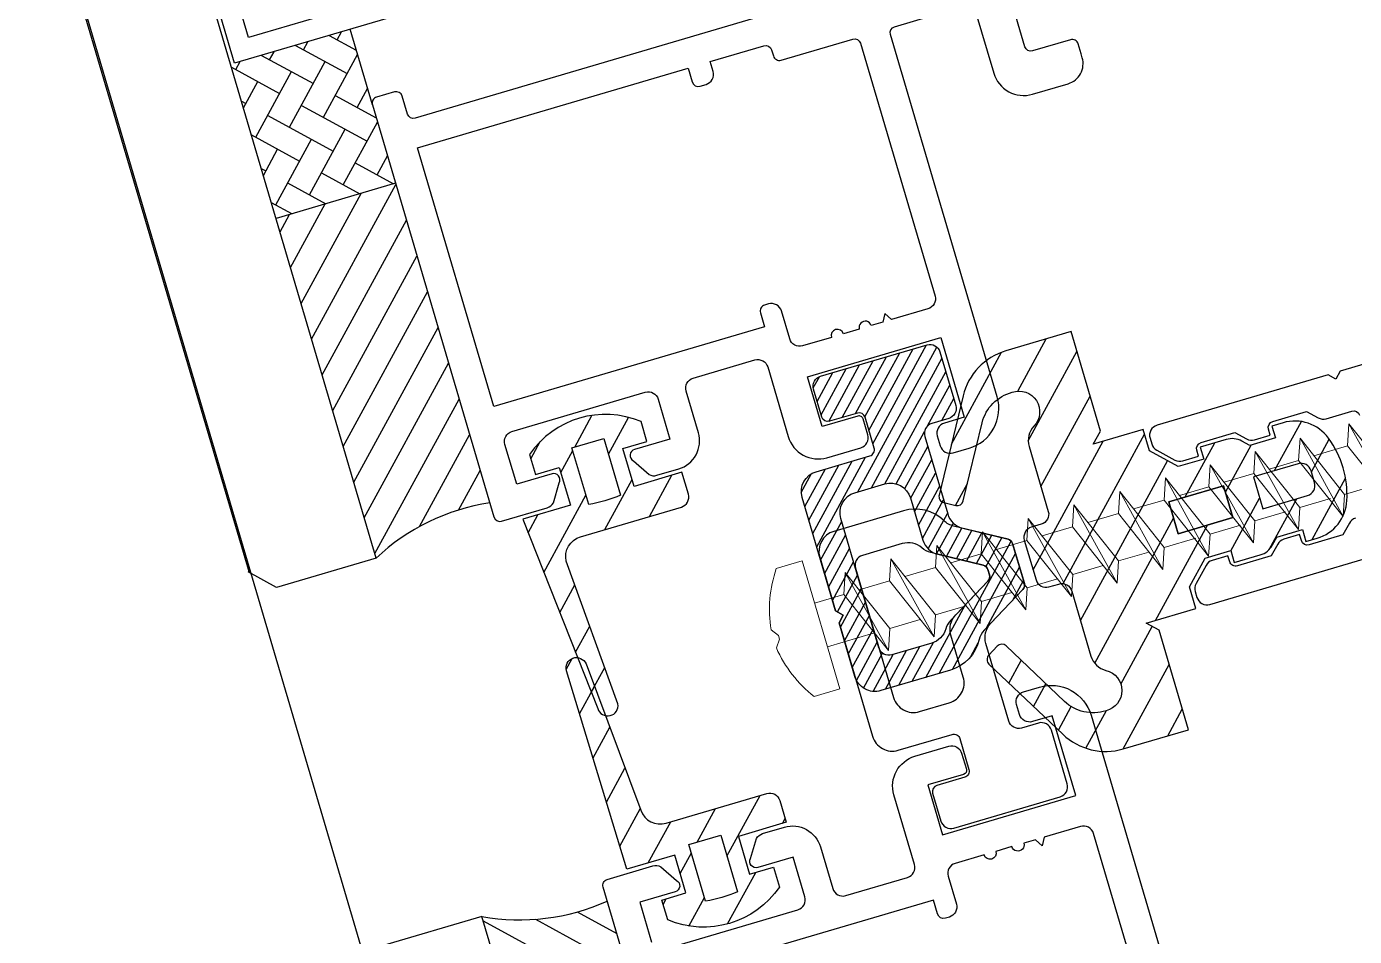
# Model space of a CAD drawing. Header units: millimetres. Extents: x 62878 to 70819, y -67946 to -61850.
# Drawn here: x 64274.39 to 64280.78, y -65963.1 to -65958.71 of the extents above; entities that cross this region are included whole.
import ezdxf

# ---------------------------------------------------------------- set-up
doc = ezdxf.new("R2010")
doc.units = ezdxf.units.MM
doc.layers.add('alan hesabı1', color=7, linetype='Continuous', plot=False)
doc.layers.add('DOGRAMA', color=171, linetype='Continuous', lineweight=0)
pattern_1 = [(61.42665841833924, (64320.95698885302, -66063.62633634737), (0.1394151397588898, -0.07592747398675415), [])]

# ---------------------------------------------------------------- blocks, each defined once
blk = doc.blocks.new('a2we')
at = {"lineweight": 5, "ltscale": 0.5}
for p, q in [((-196.0144480926461, -415.2868589025547), (-196.5925912144022, -417.2488821181558)), ((-196.0144480926461, -415.2868589025547), (-195.4639709594615, -417.7110762494052)), ((-197.5747968978259, -417.6063757508618), (-196.5747276986959, -417.2423803302317)), ((-194.1582851917165, -418.2620245979042), (-197.5747968978259, -417.6063757508618)), ((-195.1583543907882, -418.6260200186506), (-197.5747968978259, -417.6063757508618)), ((-196.5747276986959, -417.2423803302317), (-194.1582851917165, -418.2620245979042)), ((-197.1143788935161, -419.7428166739272), (-197.1143788935161, -418.4283854465556)), ((-196.8896500078097, -417.895480952812), (-197.0961171580722, -418.3448917148726)), ((-194.1582851917165, -418.2620245979042), (-195.1583543907882, -418.6260200186506)), ((-195.1583543907882, -418.6260200186506), (-194.9264251741961, -419.2953524503964)), ((-194.9154016761394, -420.634479622855), (-194.9154016761394, -419.3608343693425)), ((-198.1144480926461, -420.1068120946153), (-197.1143788935161, -419.7428166739268)), ((-194.9154016761721, -421.4039929561312), (-198.1144480926461, -420.1068120946153)), ((-193.9153324771005, -421.0399975355008), (-198.1144480926461, -420.1068120946153)), ((-197.1143788935161, -419.7428166739268), (-193.9153324771005, -421.0399975355008)), ((-197.1143788935161, -419.7428166739268), (-193.9153324771005, -421.0399975355008)), ((-197.1143788935161, -422.2969096404012), (-197.1143788935162, -420.512330007273)), ((-193.9153324771005, -421.0399975355008), (-194.9154016761721, -421.4039929561312)), ((-194.9154016761721, -423.1885725893157), (-194.9154016761721, -421.4039929561312)), ((-198.1144480926461, -422.6609050610894), (-197.1143788935161, -422.2969096404012)), ((-197.1143788935161, -422.2969096404012), (-193.9153324771005, -423.594090501975)), ((-197.1143788935161, -422.2969096404012), (-193.9153324771005, -423.594090501975)), ((-194.9154016761721, -423.9580859226053), (-198.1144480926461, -422.6609050610894)), ((-193.9153324771005, -423.594090501975), (-198.1144480926461, -422.6609050610894)), ((-197.1143788935161, -424.8510026068752), (-197.1143788935162, -423.0664229737469)), ((-193.9153324771005, -423.594090501975), (-194.9154016761721, -423.9580859226053)), ((-194.9154016761721, -425.7426655557898), (-194.9154016761721, -423.9580859226053)), ((-198.1144480926461, -425.2149980275636), (-197.1143788935161, -424.8510026068752)), ((-197.1143788935161, -424.8510026068752), (-193.9153324771005, -426.1481834684492)), ((-197.1143788935161, -424.8510026068752), (-193.9153324771005, -426.1481834684492)), ((-194.9154016761721, -426.5121788890793), (-198.1144480926461, -425.2149980275636)), ((-193.9153324771005, -426.1481834684492), (-198.1144480926461, -425.2149980275636)), ((-197.1143788935161, -427.3050955733496), (-197.1143788935162, -425.6205159402211)), ((-193.9153324771005, -426.1481834684492), (-194.9154016761721, -426.5121788890793)), ((-194.9154016761721, -428.1967585222638), (-194.9154016761721, -426.5121788890793)), ((-198.1144480926461, -427.669090994038), (-197.1143788935161, -427.3050955733496)), ((-197.1143788935161, -427.3050955733496), (-193.9153324771005, -428.6022764349236)), ((-197.1143788935161, -427.3050955733496), (-193.9153324771005, -428.6022764349236)), ((-194.9154016761721, -428.9662718555534), (-198.1144480926461, -427.669090994038)), ((-193.9153324771005, -428.6022764349236), (-198.1144480926461, -427.669090994038)), ((-197.1143788935161, -429.5591885398237), (-197.1143788935161, -428.0237477951896)), ((-193.9153324771005, -428.6022764349236), (-194.9154016761721, -428.9662718555534)), ((-194.9154016761721, -430.450851488738), (-194.9154016761721, -428.9662718555534)), ((-198.1144480926461, -429.9231839605702), (-197.1143788935161, -429.5591885398237)), ((-194.9154016761721, -431.2203648220857), (-198.1144480926461, -429.9231839605702)), ((-193.9153324771005, -430.8563694013976), (-198.1144480926461, -429.9231839605702)), ((-197.1143788935161, -429.5591885398237), (-193.9153324771005, -430.8563694013976)), ((-197.1143788935161, -429.5591885398237), (-193.9153324771005, -430.8563694013976)), ((-197.1143788935161, -431.8132815063559), (-197.1143788935161, -430.2778407616635)), ((-193.9153324771005, -430.8563694013976), (-194.9154016761721, -431.2203648220857)), ((-194.9154016761721, -432.7049444552304), (-194.9154016761721, -431.2203648220857)), ((-198.1144480926461, -432.177276926986), (-197.1143788935161, -431.8132815063559)), ((-197.1143788935161, -431.8132815063559), (-193.9153324771005, -433.1104623678716)), ((-197.1143788935161, -431.8132815063559), (-193.9153324771005, -433.1104623678716)), ((-194.9154016761721, -433.4744577885599), (-198.1144480926461, -432.177276926986)), ((-193.9153324771005, -433.1104623678716), (-198.1144480926461, -432.177276926986)), ((-197.1143788935161, -434.0673744728301), (-197.1143788935161, -432.5319337281958)), ((-193.9153324771005, -433.1104623678716), (-194.9154016761721, -433.4744577885599)), ((-194.9154016761721, -434.9590374217446), (-194.9154016761721, -433.4744577885599)), ((-198.1144480926461, -434.4313698935184), (-197.1143788935161, -434.0673744728301)), ((-194.9154016761721, -435.7285507550341), (-198.1144480926461, -434.4313698935184)), ((-193.9153324771005, -435.364555334404), (-198.1144480926461, -434.4313698935184)), ((-197.1143788935161, -434.0673744728301), (-193.9153324771005, -435.364555334404)), ((-197.1143788935161, -434.0673744728301), (-193.9153324771005, -435.364555334404)), ((-197.1143788935161, -436.3642339800811), (-197.1143788935161, -434.7860266946118)), ((-193.9153324771005, -435.364555334404), (-194.9154016761721, -435.7285507550341)), ((-194.9154016761721, -437.2558969289955), (-194.9154016761721, -435.7285507550341)), ((-198.1144480926461, -436.7282294008277), (-197.1143788935161, -436.3642339800811)), ((-197.1143788935161, -436.3642339800811), (-193.9153324771005, -437.6614148416551)), ((-197.1143788935161, -436.3642339800811), (-193.9153324771005, -437.6614148416551)), ((-194.9154016761721, -438.0254102623434), (-198.1144480926461, -436.7282294008277)), ((-193.9153324771005, -437.6614148416551), (-198.1144480926461, -436.7282294008277)), ((-197.1143788935161, -438.6610934873901), (-197.1143788935161, -437.1337473134849)), ((-193.9153324771005, -437.6614148416551), (-194.9154016761721, -438.0254102623434)), ((-194.9154016761721, -439.5527564362646), (-194.9154016761721, -438.0254102623434)), ((-198.1144480926461, -439.0250889080787), (-197.1143788935161, -438.6610934873901)), ((-197.1143788935161, -438.6610934873901), (-193.9153324771005, -439.9582743489061)), ((-197.1143788935161, -438.6610934873901), (-193.9153324771005, -439.9582743489061)), ((-194.9154016761721, -440.3222697695944), (-198.1144480926461, -439.0250889080787)), ((-193.9153324771005, -439.9582743489061), (-198.1144480926461, -439.0250889080787)), ((-197.1143788935161, -440.9579529946993), (-197.1143788935161, -439.430606820736)), ((-193.9153324771005, -439.9582743489061), (-194.9154016761721, -440.3222697695944)), ((-194.9154016761721, -441.849615943574), (-194.9154016761721, -440.3222697695944)), ((-198.1144480926461, -441.3219484153295), (-197.1143788935161, -440.9579529946993)), ((-194.9154016761721, -442.6191292769035), (-198.1144480926461, -441.3219484153295)), ((-193.9153324771005, -442.2551338562151), (-198.1144480926461, -441.3219484153295)), ((-197.1143788935161, -440.9579529946993), (-193.9153324771005, -442.2551338562151)), ((-197.1143788935161, -443.2537258831643), (-197.1143788935161, -441.7274663280053)), ((-193.9153324771005, -442.2551338562151), (-194.9154016761721, -442.6191292769035)), ((-194.9154016761721, -444.1453888320787), (-194.9154016761721, -442.6191292769035)), ((-198.1144480926461, -443.6177213039109), (-197.1143788935161, -443.2537258831643)), ((-197.1143788935161, -443.2537258831643), (-193.9153324771005, -444.5509067447383)), ((-194.9154016761721, -444.9149021654266), (-198.1144480926461, -443.6177213039109)), ((-193.9153324771005, -444.5509067447383), (-198.1144480926461, -443.6177213039109)), ((-197.1143788935161, -445.5538642814245), (-197.1143788935161, -444.0232392165685)), ((-193.9153324771005, -444.5509067447383), (-194.9154016761721, -444.9149021654266)), ((-194.9154016761721, -446.4455272302989), (-194.9154016761721, -444.9149021654266)), ((-198.1144480926461, -445.9178597020545), (-197.1143788935161, -445.5538642814245)), ((-193.9153324771005, -446.8510451429402), (-198.1144480926461, -445.9178597020545)), ((-194.9154016761721, -447.2150405636282), (-198.1144480926461, -445.9178597020545)), ((-197.1143788935161, -445.5538642814245), (-193.9153324771005, -446.8510451429402)), ((-197.1143788935161, -445.5538642814245), (-193.9153324771005, -446.8510451429402)), ((-197.1143788935161, -447.8540026795677), (-197.1143788935161, -446.3233776147298)), ((-193.9153324771005, -446.8510451429402), (-194.9154016761721, -447.2150405636282)), ((-194.9154016761721, -448.7456656284821), (-194.9154016761721, -447.2150405636282)), ((-197.1143788935161, -447.8540026795677), (-198.1144480926461, -448.2179981003141)), ((-193.9153324771005, -449.1511835411412), (-197.1143788935161, -447.8540026795677)), ((-194.9154016761721, -449.5151789618299), (-198.1144480926461, -448.2179981003141)), ((-198.1144480926461, -448.2179981003141), (-193.9153324771005, -449.1511835411412)), ((-197.1143788935161, -450.1541410778275), (-197.1143788935161, -448.6235160129718)), ((-193.9153324770423, -449.1511835411412), (-194.9154016761721, -449.5151789618299)), ((-194.9154016761723, -451.0458040266858), (-194.9154016761721, -449.5151789618299)), ((-198.1144480926461, -450.5181364984577), (-197.1143788935161, -450.1541410778275)), ((-197.1143788935161, -450.1541410778275), (-193.9153324770423, -451.4513219393434)), ((-194.9154016761721, -451.8153173600317), (-198.1144480926461, -450.5181364984577)), ((-193.9153324770423, -451.4513219393434), (-198.1144480926461, -450.5181364984577)), ((-197.1143788935161, -453.2868589025547), (-197.1143788935162, -450.9236544111328)), ((-193.9153324770423, -451.4513219393434), (-194.9154016761721, -451.8153173600317)), ((-194.9154016761721, -453.2868589025547), (-194.9154016761721, -451.8153173600317)), ((-192.7980524524961, -453.2868589025547), (-199.230843732796, -453.2868589025547)), ((-199.230843732796, -454.5827171301502), (-199.230843732796, -453.2868589025547)), ((-192.7980524524961, -454.5827171301502), (-192.7980524524961, -453.2868589025547))]:
    blk.add_line(p, q, dxfattribs=at)
blk.add_lwpolyline([(-196.4690204826777, -455.6637351848848), (-196.1125089353335, -455.3998333582319), (-195.9163872499585, -455.3998333582319), (-195.5598757026143, -455.6637351848848)], dxfattribs=at)
for centre, radius, start, end in [((-196.9143788935627, -418.4283854465556), 0.2, 155.3251238657465, 180), ((-195.115401676151, -419.3608343693425), 0.2, 0, 19.11162363728389), ((-195.6603624057317, -449.5292358589606), 6.187568978619671, 234.757305859688, 262.4904896380407), ((-196.3685337795604, -449.5292358589606), 6.187568978619673, 277.5095103619591, 305.2426941403116)]:
    blk.add_arc(centre, radius, start, end, dxfattribs=at)

msp = doc.modelspace()

# ---------------------------------------------------------------- hatches: boundary and pattern name
at = {"layer": 'DOGRAMA', "lineweight": -2}
h = msp.add_hatch(dxfattribs=at)
h.set_pattern_fill('AR-HBONE', color=256, scale=0.03, angle=433.5057849383392, style=0)
h.set_pattern_definition([(331.4266584183393, (64309.1338640563, -65944.63965774521), (0.1627786686581245, 0.04799067648917342), [0.359999999999998, -0.1199999999999995]), (61.42665841833924, (64309.23924872885, -65944.69705174131), (0.1627786686581245, 0.04799067648917342), [0.3599999999999978, -0.1199999999999996])])
h.paths.add_polyline_path([(64276.01468147833, -65958.96681650671), (64275.94398453506, -65958.72702088077), (64275.36847503285, -65958.8966935447), (64275.58720510669, -65959.63859994858), (64276.16271460883, -65959.46892728469)])
h = msp.add_hatch(dxfattribs=at)
h.set_pattern_fill('ANSI31', color=256, scale=0.03999999999999999, angle=433.5057849383392, style=0)
h.set_pattern_definition([(61.42665841833924, (64326.69758064811, -66083.09774117192), (0.1115321118071118, -0.06074197918940329), [])])
h.paths.add_polyline_path([(64276.21453417798, -65959.74193917339, 0.4142135623420975), (64276.2486883606, -65959.7605400285), (64276.61701943514, -65961.00987523954, 0.1532309010706403), (64276.06978871026, -65961.27546615376), (64275.6654021947, -65959.90383517354)])
h.paths.add_polyline_path([(64276.16271460883, -65959.46892728469), (64276.23313503307, -65959.7077849908, 0.4142135623575963), (64276.21453417798, -65959.74193917339), (64275.6654021947, -65959.90383517354), (64275.58720510669, -65959.63859994858)])
h = msp.add_hatch(dxfattribs=at)
h.set_pattern_fill('ANSI31', color=256, scale=0.05, angle=433.5057849383392, style=0)
h.set_pattern_definition(pattern_1)
edge = h.paths.add_edge_path(flags=16)
edge.add_arc((64280.54359253044, -65960.92606755802), 0.05000000000951513, 286.4266584160741, 376.4266584160741)
edge.add_line((64280.59155165563, -65960.91192816936), (64280.57458438921, -65960.85437721912))
edge.add_arc((64280.52662526405, -65960.8685166078), 0.04999999998982946, 16.42665845749443, 106.4266584447816)
edge.add_line((64280.51248587537, -65960.82055748263), (64280.29666981205, -65960.88418473158))
edge.add_line((64280.29666981205, -65960.88418473158), (64280.34191585577, -65961.03765393216))
edge.add_line((64280.34191585577, -65961.03765393216), (64280.5577319191, -65960.97402668321))
h.paths.add_polyline_path([(64280.19803848021, -65961.08007209814), (64280.15279243651, -65960.92660289757), (64279.88901724801, -65961.00436953519), (64279.93426329172, -65961.15783873576)], flags=16)
edge = h.paths.add_edge_path()
edge.add_arc((64280.49652145499, -65960.81483859483), 0.1999999999926195, 35.86043952762385, 106.4266584136128)
edge.add_line((64280.43996390038, -65960.6230020941), (64280.38595766774, -65960.63892430098))
edge.add_line((64280.38595766774, -65960.63892430098), (64280.40292493416, -65960.69647525118))
edge.add_line((64280.40292493416, -65960.69647525118), (64280.27987690569, -65960.73275247459))
edge.add_line((64280.27987690569, -65960.73275247459), (64280.24173515624, -65960.71197993374))
edge.add_arc((64280.1939068262, -65960.7998004942), 0.09999999997630912, 61.42665843083018, 106.426658427146)
edge.add_line((64280.16562804888, -65960.70388224386), (64280.04065196648, -65960.74072789929))
edge.add_line((64280.04065196648, -65960.74072789929), (64280.05761923289, -65960.79827884954))
edge.add_line((64280.05761923289, -65960.79827884954), (64279.93457120437, -65960.83455607294))
edge.add_line((64279.93457120437, -65960.83455607294), (64279.79582358985, -65960.75899214268))
edge.add_line((64279.79582358985, -65960.75899214268), (64279.76520212186, -65960.65512776429))
edge.add_line((64279.76520212186, -65960.65512776429), (64279.52540649594, -65960.72582470755))
edge.add_line((64279.52540649594, -65960.72582470755), (64279.55922623246, -65960.66372619374))
edge.add_line((64279.55922623246, -65960.66372619374), (64279.41783234587, -65960.1841349419))
edge.add_line((64279.41783234587, -65960.1841349419), (64279.10437882778, -65960.27654782686))
edge.add_arc((64279.18921515973, -65960.56430257794), 0.2999999999873011, 106.4266584200037, 166.4266584210172)
edge.add_line((64278.89759406925, -65960.49389562104), (64278.78229514044, -65960.97145637397))
edge.add_arc((64278.81145724948, -65960.97849706963), 0.02999999998886199, 166.4266584649874, 256.4266584784954)
edge.add_line((64278.80441655382, -65961.00765917868), (64278.86274077191, -65961.02174057007))
edge.add_arc((64278.86978146759, -65960.99257846102), 0.02999999999227717, 256.4266584379715, 346.4266584379716)
edge.add_line((64278.89894357663, -65960.9996191567), (64278.98985282014, -65960.62307891286))
edge.add_arc((64279.18426688045, -65960.67001688412), 0.199999999985751, 104.50706108191511, 166.4266584233926, ccw=False)
edge.add_arc((64279.16695725227, -65960.57086469108), 0.1000000000150432, -43.57334158209659, 109.14150601560621, ccw=False)
edge.add_arc((64279.31185578172, -65960.70872119676), 0.09999999996506971, 136.4266584216576, 196.4266584243263)
edge.add_line((64279.21593753139, -65960.73699997408), (64279.30835113887, -65961.05045594291))
edge.add_arc((64279.26039201369, -65961.06459533155), 0.04999999999144209, -73.57334159520502, 16.426658404794978, ccw=False)
edge.add_line((64279.27453140233, -65961.11255445673), (64279.22658653559, -65961.1266896417))
edge.add_arc((64279.24072592428, -65961.17464876689), 0.05000000001774534, 106.4266584480633, 196.4266584480633)
edge.add_line((64279.19276679909, -65961.18878815557), (64279.24932435371, -65961.38062465629))
edge.add_arc((64279.29728347888, -65961.36648526766), 0.04999999998034801, 196.4266583911581, 286.4266584015132)
edge.add_line((64279.31142286752, -65961.41444439282), (64279.35936773428, -65961.40030920786))
edge.add_arc((64279.37350712295, -65961.44826833303), 0.04999999998365681, 16.42665842550508, 106.4266584335025, ccw=False)
edge.add_line((64279.42146624811, -65961.43412894437), (64279.51387985561, -65961.7475849132))
edge.add_arc((64279.60979810599, -65961.71930613586), 0.1000000000272605, 196.4266584320687, 256.4266584363893)
edge.add_arc((64279.56286013472, -65961.91372019621), 0.1000000000067786, -76.288189189587, 76.42665840816147, ccw=False)
edge.add_arc((64279.52361220826, -65961.82103588856), 0.1999999999931285, 226.4266584168336, 288.3462557552454, ccw=False)
edge.add_line((64279.38575570257, -65961.965934418), (64279.10511690756, -65961.69893458176))
edge.add_arc((64279.08443843174, -65961.72066936117), 0.02999999996988481, 46.42665845502744, 136.4266584550275)
edge.add_line((64279.06270365233, -65961.69999088535), (64279.0213467006, -65961.7434604442))
edge.add_arc((64279.04308147998, -65961.76413892004), 0.02999999996886006, 136.4266583764438, 226.4266583855329)
edge.add_line((64279.02240300413, -65961.78587369944), (64279.37833328362, -65962.12450587726))
edge.add_arc((64279.58511804218, -65961.90715808311), 0.2999999999917787, 226.4266584123521, 286.4266584125533)
edge.add_line((64279.6699543741, -65962.19491283421), (64279.98340789221, -65962.10249994921))
edge.add_line((64279.98340789221, -65962.10249994921), (64279.8420140056, -65961.62290869742))
edge.add_line((64279.8420140056, -65961.62290869742), (64279.77991549177, -65961.58908896086))
edge.add_line((64279.77991549177, -65961.58908896086), (64280.0197111177, -65961.51839201756))
edge.add_line((64280.0197111177, -65961.51839201756), (64279.9890896498, -65961.41452763918))
edge.add_line((64279.9890896498, -65961.41452763918), (64280.06465358005, -65961.27578002462))
edge.add_line((64280.06465358005, -65961.27578002462), (64280.1877016085, -65961.23950280124))
edge.add_line((64280.1877016085, -65961.23950280124), (64280.20466887488, -65961.29705375145))
edge.add_line((64280.20466887488, -65961.29705375145), (64280.32964495733, -65961.26020809596))
edge.add_arc((64280.30136618007, -65961.16428984563), 0.09999999994879563, 286.4266583975146, 331.4266583985677)
edge.add_line((64280.38918674048, -65961.21211817571), (64280.40995928137, -65961.17397642629))
edge.add_line((64280.40995928137, -65961.17397642629), (64280.53300730981, -65961.13769920288))
edge.add_line((64280.53300730981, -65961.13769920288), (64280.54997457618, -65961.19525015309))
edge.add_line((64280.54997457618, -65961.19525015309), (64280.60398080878, -65961.1793279462))
edge.add_arc((64280.54742325419, -65960.98749144546), 0.1999999999977994, 286.4266584064359, 356.9928772908863)
edge.add_arc((64280.27729572706, -65960.97330098848), 0.4704999999745975, 356.9928773062085, 395.8604395406549)
at = {"layer": 'DOGRAMA', "lineweight": -2, "ltscale": 5}
h = msp.add_hatch(dxfattribs=at)
h.set_pattern_fill('ANSI31', color=256, scale=0.015, angle=433.5057849383392, style=0)
h.set_pattern_definition([(61.42665841833924, (64320.95698885302, -66063.62633634737), (0.04182454192766689, -0.02277824219602622), [])])
edge = h.paths.add_edge_path(flags=16)
edge.add_line((64279.017044891, -65961.3307031181), (64279.0247585308, -65961.35686686715))
edge.add_arc((64278.99598305569, -65961.36535050033), 0.02999999999740659, -43.573341614956405, 16.426658391774083, ccw=False)
edge.add_line((64279.01771783509, -65961.3860289762), (64278.83825736516, -65961.57465669495))
edge.add_arc((64278.91070662988, -65961.64358494776), 0.09999999996558208, 136.4266584334452, 164.285616544959)
edge.add_arc((64278.7181818729, -65961.58941652566), 0.1000000000432837, 286.4266584153571, 344.2856165230168, ccw=False)
edge.add_line((64278.74646065023, -65961.68533477608), (64278.55443974297, -65961.74194669774))
edge.add_arc((64278.54030035432, -65961.69398757257), 0.04999999999349964, 196.4266584231474, 286.42665841279234, ccw=False)
edge.add_line((64278.49234122915, -65961.70812696122), (64278.30852917653, -65961.08465833384))
edge.add_arc((64278.4044474269, -65961.05637955652), 0.09999999999809335, 106.42665841843191, 196.4266584196107, ccw=False)
edge.add_line((64278.37616864958, -65960.96046130615), (64278.52023043173, -65960.91798877313))
edge.add_arc((64278.54850920905, -65961.01390702349), 0.09999999999111438, 16.42665842078958, 106.42665842078961, ccw=False)
edge.add_line((64278.6444274594, -65960.98562824617), (64278.70417931931, -65961.18829945056))
edge.add_arc((64278.80009756965, -65961.16002067325), 0.09999999997304133, 196.4266584151501, 256.4266584164051)
edge.add_line((64278.77662858401, -65961.25722770339), (64278.99531011159, -65961.31002464228))
edge.add_arc((64278.98826941592, -65961.33918675131), 0.0299999999747165, 16.426658464737727, 76.42665845846489, ccw=False)
edge = h.paths.add_edge_path()
edge.add_line((64278.46932863256, -65960.74533592249), (64278.42549652774, -65960.59666263439))
edge.add_arc((64278.39672105263, -65960.60514626758), 0.02999999999454273, 16.42665842236147, 106.4266584223615)
edge.add_line((64278.38823741944, -65960.57637079248), (64278.25395186889, -65960.61596108074))
edge.add_arc((64278.24546823574, -65960.58718560565), 0.02999999996823947, 196.4266583157306, 286.42665835024764, ccw=False)
edge.add_line((64278.21669276064, -65960.59566923878), (64278.17710247233, -65960.4613836883))
edge.add_arc((64278.22506159756, -65960.44724429966), 0.05000000003331592, 106.4266583906483, 196.4266583906483, ccw=False)
edge.add_line((64278.21092220891, -65960.39928517444), (64278.72408484834, -65960.24799371579))
edge.add_arc((64278.738224237, -65960.29595284098), 0.05000000000951513, 16.426658397721724, 106.4266584160741, ccw=False)
edge.add_line((64278.7861833622, -65960.28181345234), (64278.86253606095, -65960.54079272835))
edge.add_arc((64278.81457693577, -65960.554932117), 0.04999999999144209, -73.57334159520502, 16.426658404794978, ccw=False)
edge.add_line((64278.82871632442, -65960.60289124218), (64278.74718581158, -65960.62692820288))
edge.add_arc((64278.76132520026, -65960.67488732806), 0.0499999999996723, 106.4266584367842, 196.4266584231474)
edge.add_line((64278.71336607508, -65960.68902671672), (64278.82356655533, -65961.06281364309))
edge.add_arc((64278.91948480566, -65961.03453486579), 0.09999999995908339, 196.4266584175078, 256.4266584185007)
edge.add_line((64278.89601582003, -65961.13174189591), (64279.11469734759, -65961.18453883482))
edge.add_arc((64279.10765665196, -65961.21370094384), 0.02999999996788613, 16.426658491395415, 76.42665851249672, ccw=False)
edge.add_line((64279.13643212703, -65961.20521731062), (64279.19312604589, -65961.39751634265))
edge.add_arc((64279.16435057075, -65961.40599997589), 0.03000000003480392, -43.57334150861641, 16.42665848661602, ccw=False)
edge.add_line((64279.18608535022, -65961.42667845174), (64279.00004209471, -65961.62222521972))
edge.add_arc((64279.07249135938, -65961.69115347254), 0.09999999993871282, 136.4266584072901, 166.9153301195346)
edge.add_arc((64278.78028038678, -65961.62323626221), 0.2000000000079244, 286.42665842442983, 346.91533013303297, ccw=False)
edge.add_line((64278.83683794144, -65961.81507276295), (64278.50093965856, -65961.91410285063))
edge.add_arc((64278.47266088126, -65961.81818460024), 0.1000000000149152, 196.4266584068978, 286.4266584080767, ccw=False)
edge.add_line((64278.37674263086, -65961.84646337754), (64278.30038993213, -65961.58748410159))
edge.add_line((64278.30038993213, -65961.58748410159), (64278.32068177406, -65961.55022499328))
edge.add_line((64278.32068177406, -65961.55022499328), (64278.28342266571, -65961.52993315134))
edge.add_line((64278.28342266571, -65961.52993315134), (64278.12223363501, -65960.98319912427))
edge.add_arc((64278.2181518854, -65960.95492034695), 0.1000000000190303, 106.4266584160741, 196.426658416074, ccw=False)
edge.add_line((64278.18987310808, -65960.85900209656), (64278.44903679065, -65960.78259503077))
edge.add_arc((64278.44055315747, -65960.75381955567), 0.02999999999042762, 286.4266583957038, 376.4266583996334)
at = {"layer": 'DOGRAMA', "lineweight": -2}
h = msp.add_hatch(dxfattribs=at)
h.set_pattern_fill('ANSI31', color=256, scale=0.05, angle=433.5057849383392, style=0)
h.set_pattern_definition(pattern_1)
edge = h.paths.add_edge_path(flags=16)
edge.add_arc((64276.98281014091, -65960.35871570406), 0.6682513993158601, 279.55097920307935, 293.3023376333024, ccw=False)
edge.add_line((64277.09368981642, -65961.01770404253), (64277.0130404115, -65960.7441508501))
edge.add_line((64277.0130404115, -65960.7441508501), (64277.16650961213, -65960.69890480641))
edge.add_line((64277.16650961213, -65960.69890480641), (64277.24715901702, -65960.97245799883))
edge = h.paths.add_edge_path()
edge.add_line((64277.57410035138, -65960.96749458635), (64277.54299369634, -65960.86198451095))
edge.add_line((64277.54299369634, -65960.86198451095), (64277.31278989542, -65960.9298535765))
edge.add_line((64277.31278989542, -65960.9298535765), (64277.25906021854, -65960.74760890081))
edge.add_line((64277.25906021854, -65960.74760890081), (64277.37416211901, -65960.71367436805))
edge.add_line((64277.37416211901, -65960.71367436805), (64277.3458833417, -65960.61775611764))
edge.add_arc((64277.17402565909, -65961.0249771104), 0.442000000013453, 67.11901030265365, 145.7343065346807)
edge.add_line((64276.80874113963, -65960.77611727062), (64276.83701991693, -65960.87203552098))
edge.add_line((64276.83701991693, -65960.87203552098), (64276.95212181738, -65960.83810098824))
edge.add_line((64276.95212181738, -65960.83810098824), (64277.0058514943, -65961.0203456639))
edge.add_line((64277.0058514943, -65961.0203456639), (64276.77564769339, -65961.08821472949))
edge.add_line((64276.77564769339, -65961.08821472949), (64277.13769491576, -65962.00007474708))
edge.add_arc((64277.18565404096, -65961.98593535842), 0.05000000000951513, 196.426658416074, 369.7168216075824)
edge.add_line((64277.23493673893, -65961.97749642005), (64276.9856681205, -65961.29085995829))
edge.add_arc((64277.08316293629, -65961.268616737), 0.09999999999562814, 106.42665841843191, 192.8519288424028, ccw=False)
edge.add_line((64277.05488415897, -65961.17269848663), (64277.54028061486, -65961.02959310019))
edge.add_arc((64277.5261412262, -65960.98163397503), 0.04999999998159925, 286.4266584255052, 376.4266584367842)
h = msp.add_hatch(dxfattribs=at)
h.set_pattern_fill('ANSI31', color=256, scale=0.05, angle=433.5057849383392, style=0)
h.set_pattern_definition(pattern_1)
edge = h.paths.add_edge_path(flags=16)
edge.add_arc((64277.54637458398, -65962.27025928869), 0.6682513991135344, 279.55097921295175, 293.30233764349117, ccw=False)
edge.add_line((64277.65725425957, -65962.92924762695), (64277.57660485466, -65962.65569443455))
edge.add_line((64277.57660485466, -65962.65569443455), (64277.73007405525, -65962.61044839084))
edge.add_line((64277.73007405525, -65962.61044839084), (64277.81072346013, -65962.88400158322))
edge = h.paths.add_edge_path()
edge.add_line((64278.01438943459, -65962.44322170313), (64278.04549608961, -65962.54873177853))
edge.add_line((64278.04549608961, -65962.54873177853), (64277.81529228872, -65962.61660084409))
edge.add_line((64277.81529228872, -65962.61660084409), (64277.86902196558, -65962.79884551979))
edge.add_line((64277.86902196558, -65962.79884551979), (64277.98412386607, -65962.76491098703))
edge.add_line((64277.98412386607, -65962.76491098703), (64278.01240264341, -65962.86082923735))
edge.add_arc((64277.64711812395, -65962.61196939758), 0.4420000000171205, 247.1190103042561, 325.7343065352117, ccw=False)
edge.add_line((64277.47526044134, -65963.01919039035), (64277.446981664, -65962.92327213999))
edge.add_line((64277.446981664, -65962.92327213999), (64277.56208356443, -65962.8893376072))
edge.add_line((64277.56208356443, -65962.8893376072), (64277.50835388756, -65962.70709293151))
edge.add_line((64277.50835388756, -65962.70709293151), (64277.27815008668, -65962.77496199704))
edge.add_line((64277.27815008668, -65962.77496199704), (64276.98687883518, -65961.81885699308))
edge.add_arc((64277.03483796036, -65961.80471760442), 0.04999999999555719, 23.136495226953116, 196.4266584207896, ccw=False)
edge.add_line((64277.0808165307, -65961.78507145801), (64277.34464725402, -65962.49079339337))
edge.add_arc((64277.43861568755, -65962.45658910264), 0.1000000000232631, 200.0013879858717, 286.4266584240714)
edge.add_line((64277.46689446488, -65962.55250735303), (64277.95229092074, -65962.40940196658))
edge.add_arc((64277.96643030939, -65962.45736109179), 0.05000000002141552, 16.426658413716325, 106.42665840336119, ccw=False)
h = msp.add_hatch(dxfattribs=at)
h.set_pattern_fill('ANSI31', color=256, scale=0.03999999999999999, angle=433.5057849383392, style=0)
h.set_pattern_definition([(331.4266584183393, (64253.02191197666, -65833.19863292428), (0.06074197918940329, 0.1115321118071118), [])])
h.paths.add_polyline_path([(64277.53232520095, -65964.21172964053, -0.4142135623420975), (64277.55092605598, -65964.17757545788), (64277.18259498144, -65962.92824024688, -0.1532309010706403), (64276.57880670197, -65963.00199466042), (64276.98319321759, -65964.37362564064)])
h.paths.add_polyline_path([(64277.63689980773, -65964.46918820175), (64277.56647938352, -65964.23033049561, -0.4142135623575963), (64277.53232520095, -65964.21172964053), (64276.98319321759, -65964.37362564064), (64277.06139030556, -65964.63886086561)])

# ---------------------------------------------------------------- linework, layer by layer
at = {"layer": 'alan hesabı1'}
msp.add_lwpolyline([(63724.95426861863, -65595.46300699344), (64131.54280300612, -65475.35181634451), (64132.28794008258, -65475.75773597493), (64579.09331549415, -66991.10609428944), (64176.60329802258, -67109.7100704219), (64175.12696321385, -67104.70251828383), (64170.38691273129, -67106.09998781179)], close=True, dxfattribs=at)
at = {"layer": 'DOGRAMA', "lineweight": -2}
for p, q in [((64276.06996065961, -65961.27629794883), (64247.86348704765, -65865.61682292997)), ((64247.30911569452, -65865.89560850729), (64275.45795297858, -65961.3456208311)), ((64276.05144388887, -65959.09151023217), (64275.94398453502, -65958.72702088079)), ((64276.16271460893, -65959.46892728467), (64275.58720510669, -65959.63859994858)), ((64276.16271460893, -65959.46892728467), (64275.58720510669, -65959.63859994858)), ((64276.06978871026, -65961.27546615376), (64275.59019745842, -65961.41686004034)), ((64275.59019745843, -65961.41686004035), (64275.45284908567, -65961.34205815721)), ((64276.57880670192, -65963.00199466037), (64276.09921545009, -65963.14338854697)), ((64304.78558716838, -66058.6622616957), (64276.5791135564, -65963.00278667684))]:
    msp.add_line(p, q, dxfattribs=at)
for points in [[(64275.38765868295, -65958.89103778925), (64275.06245274377, -65957.78797791003), (64276.17510444807, -65957.45994409313), (64276.50031038721, -65958.56300397236)], [(64275.45529815597, -65958.76684076154), (64275.18664977143, -65957.85561738304), (64276.10746497502, -65957.58414112082), (64276.37611335947, -65958.4953644993)], [(64280.19803848021, -65961.08007209814), (64280.15279243651, -65960.92660289757), (64279.88901724801, -65961.00436953519), (64279.93426329172, -65961.15783873576)], [(64280.15279243651, -65960.92660289757), (64280.19803848021, -65961.08007209814), (64279.93426329172, -65961.15783873576), (64279.88901724801, -65961.00436953519)]]:
    msp.add_lwpolyline(points, close=True, dxfattribs=at)
at = {"layer": 'DOGRAMA', "lineweight": -2, "ltscale": 0.5}
for points in [[(64277.88864152851, -65958.67497111908), (64276.25803127229, -65959.15571033343, -0.4142135623730951), (64276.22077216398, -65959.13541849153), (64276.19532126441, -65959.04909206621, 0.4142135623730951), (64276.15806215609, -65959.02880022426), (64276.07173573077, -65959.05425112386, 0.4142135623730951), (64276.05144388887, -65959.09151023217), (64276.63681457929, -65961.07701801478, 0.4142135623730951), (64276.67407368762, -65961.09730985668), (64276.89400464388, -65961.03246944817, 0.1989616347783402), (64276.92377849631, -65961.00841804883), (64276.95191487379, -65960.91240230293, 0.6680475602943508), (64276.91707945926, -65960.86928332348), (64276.74675742207, -65960.91949794836), (64276.69019986742, -65960.72766144764, -0.4142135623730951), (64276.72401960397, -65960.66556293379), (64277.36667188144, -65960.47609512578, -0.4142135623730951), (64277.42877039525, -65960.5099148623), (64277.48532794989, -65960.70175136303), (64277.31500591271, -65960.75196598792, 0.6680475602943992), (64277.30913362184, -65960.80708648048), (64277.38486711763, -65960.8724791384, 0.1991096956271691), (64277.42291706004, -65960.87653461429), (64277.52774611583, -65960.84562873858, 0.4142135623730951), (64277.62244137815, -65960.67175289981), (64277.56305594577, -65960.47032457405, -0.4142135623730951), (64277.59687568231, -65960.4082260602), (64277.89422225844, -65960.32056185055, -0.4142135623730951), (64277.95632077229, -65960.35438158705), (64278.05529649289, -65960.69009546335, 0.4142135623730951), (64278.24159203441, -65960.79155467293), (64278.40465306002, -65960.74348075148, 0.4142135623730951), (64278.43847279652, -65960.68138223763), (64278.4158497747, -65960.60464763734, 0.4142135623730951), (64278.39101036917, -65960.59111974272), (64278.21835751853, -65960.64202154188), (64278.1476605752, -65960.40222591597), (64278.79031285267, -65960.21275810797), (64278.90342796194, -65960.59643110943), (64278.80750971159, -65960.62470988675, 0.4142135623730951), (64278.77368997504, -65960.6868084006), (64278.7878293637, -65960.73476752579, 0.4142135623730951), (64278.84992787756, -65960.76858726233), (64278.92666247785, -65960.74596424044, 0.4142135623730951), (64279.06194142393, -65960.49757018508), (64278.54726767679, -65958.7518580284, -0.4142135623730951), (64278.5675595187, -65958.7145989201), (64278.91766113254, -65958.6113813829, -0.4142135623730951)], [(64278.95492024084, -65958.63167322481), (64279.04541232826, -65958.93861162597, 0.4142135623730951), (64279.2317078698, -65959.04007083554), (64279.40436072045, -65958.9891690364, 0.4142135623730951), (64279.47200019352, -65958.86497200871), (64279.46634443806, -65958.84578835861), (64279.45220504936, -65958.79782923347, 0.4142135623730951), (64279.41494594107, -65958.77753739155), (64279.23270126541, -65958.83126706844, -0.4142135623730951), (64279.19544215708, -65958.81097522652), (64279.12757309151, -65958.58077142564, -0.4142135623730951)], [(64282.44132130709, -65959.86614987717), (64280.71479280047, -65960.37516786884), (64280.69450095857, -65960.41242697719), (64280.65724185027, -65960.39213513523), (64279.83234489708, -65960.63533262016, 0.4142135623730951), (64279.79852516059, -65960.69743113402), (64279.80680782272, -65960.7255249391, 0.1989123673795887), (64279.83085278286, -65960.75529583068), (64279.91867334332, -65960.80312416075, 0.1989123673797732), (64279.95672689703, -65960.8071730057), (64280.0327798273, -65960.78475095493), (64280.02429619413, -65960.7559754798, -0.4142135623730951), (64280.04458803601, -65960.71871637153), (64280.20764906164, -65960.67064245009), (64280.26397904463, -65960.70132056241, 0.1989123673797732), (64280.30203259833, -65960.70536940735), (64280.37808552861, -65960.6829473566), (64280.36960189541, -65960.65417188147, -0.4142135623729841), (64280.38989373736, -65960.61691277317), (64280.55295476297, -65960.56883885174), (64280.60928474596, -65960.59951696408, 0.1989123673797501), (64280.64733829967, -65960.60356580901), (64280.77135035511, -65960.56700436959, -0.4142135623729288), (64280.80860946343, -65960.58729621151)], [(64280.78873218624, -65961.08315706086, 0.1989123673796753), (64280.75896129471, -65961.107202021), (64280.72828318232, -65961.16353200401), (64280.56522215674, -65961.21160592546, -0.4142135623736503), (64280.5279630484, -65961.19131408351), (64280.5194794152, -65961.16253860842), (64280.44342648493, -65961.1849606592, 0.1989123673797502), (64280.41365559332, -65961.20900561934), (64280.382977481, -65961.26533560235), (64280.2199164554, -65961.31340952379, -0.4142135623732063), (64280.18265734707, -65961.29311768185), (64280.17417371389, -65961.26434220675), (64280.0981207836, -65961.28676425753, 0.1989123673796753), (64280.068349892, -65961.3108092177), (64280.02052156193, -65961.39862977814, 0.1989123673797207), (64280.01647271701, -65961.43668333185), (64280.02475537912, -65961.46477713693, 0.4142135623730951), (64280.08685389296, -65961.49859687345), (64280.91175084611, -65961.25539938854)], [(64277.45926781418, -65963.15943744335), (64278.10192009166, -65962.96996963532, 0.4142135623730951), (64278.13573982818, -65962.9078711215), (64278.07918227354, -65962.71603462072), (64277.90886023638, -65962.76624924563, -0.6680475602943992), (64277.87402482177, -65962.72313026615), (64277.90217079112, -65962.62711169239, -0.1991096956271691), (64277.93193505174, -65962.60306312093), (64278.03676410754, -65962.5721572452, -0.4142135623730951), (64278.21063994632, -65962.66685250748), (64278.2700253787, -65962.86828083325, 0.4142135623730951), (64278.33212389253, -65962.90210056977), (64278.62947046867, -65962.81443636009, 0.4142135623730951), (64278.6632902052, -65962.75233784624), (64278.56431448459, -65962.41662396996, -0.4142135623730951), (64278.66577369417, -65962.23032842846), (64278.82883471977, -65962.18225450699, -0.4142135623730951), (64278.89093323361, -65962.21607424352), (64278.91355625548, -65962.29280884382, -0.4142135623730951), (64278.90002836088, -65962.31764824934), (64278.7273755102, -65962.36855004853), (64278.79807245348, -65962.60834567445), (64279.44072473095, -65962.41887786641), (64279.32760962167, -65962.03520486497), (64279.23169137134, -65962.06348364228, -0.4142135623730951), (64279.16959285744, -65962.02966390575), (64279.15545346881, -65961.98170478056, -0.4142135623730951), (64279.18927320536, -65961.91960626672), (64279.26600780564, -65961.89698324488, -0.4142135623730951), (64279.51440186101, -65962.03226219094), (64280.02907560815, -65963.77797434766, 0.4142135623730951)], [(64277.74817052783, -65964.84660525425), (64277.16279983738, -65962.86109747158, -0.4142135623730951), (64277.1830916793, -65962.8238383633), (64277.40302263559, -65962.75899795478, -0.1989616347783402), (64277.44108216979, -65962.76305060284), (64277.51680607373, -65962.82844608864, -0.6680475602943508), (64277.51093378291, -65962.88356658121), (64277.34061174571, -65962.93378120608), (64277.39716930036, -65963.12561770684, 0.4142135623730951)]]:
    msp.add_lwpolyline(points, format="xyb", dxfattribs=at)
at = {"layer": 'DOGRAMA', "linetype": 'ByBlock', "lineweight": -2}
msp.add_lwpolyline([(64278.45534402312, -65960.15513100324, 0.9999999999999998), (64278.39779307282, -65960.17209826961), (64278.32105847257, -65960.19472129147, 0.9999999999999998), (64278.26350752236, -65960.21168855786), (64278.12442605934, -65960.25269278494, -0.4142135623730951), (64278.06232754549, -65960.21887304845), (64278.0227372572, -65960.08458749794, 0.4142135623730951), (64277.96063874343, -65960.05076776141), (64277.94145509329, -65960.05642351687, 0.4142135623730951), (64277.92116325143, -65960.09368262517), (64277.94095839552, -65960.16082540042), (64276.63647019054, -65960.54541677193), (64276.26884608543, -65959.29847951717), (64277.57333429041, -65958.91388814567), (64277.59312943453, -65958.98103092091, 0.4142135623730951), (64277.63038854285, -65959.00132276282), (64277.65916401793, -65958.99283912963, 0.4142135623730951), (64277.6929837545, -65958.93074061577), (64277.67884436583, -65958.88278149063), (64277.93782364184, -65958.80642879188, -0.4142135623730951), (64277.97508275012, -65958.82672063378), (64277.98356638331, -65958.85549610888, 0.4142135623730951), (64278.02082549161, -65958.87578795079), (64278.36613119294, -65958.77398435246, -0.4142135623730951), (64278.40339030123, -65958.79427619437), (64278.76253077314, -65960.01243797403, -0.4142135623730951), (64278.72871103665, -65960.07453648787), (64278.55312308753, -65960.12630361765), (64278.52133268801, -65960.09605904623), (64278.51103415926, -65960.13871234513)], format="xyb", close=True, dxfattribs=at)
at = {"layer": 'DOGRAMA', "lineweight": -2}
for points in [[(64280.65861071784, -65960.69767601178, 0.3180171180317411), (64280.43996390038, -65960.6230020941), (64280.38595766774, -65960.63892430098), (64280.40292493416, -65960.69647525118), (64280.27987690569, -65960.73275247459), (64280.24173515624, -65960.71197993374, 0.198912367379756), (64280.16562804888, -65960.70388224386), (64280.04065196648, -65960.74072789929), (64280.05761923289, -65960.79827884954), (64279.93457120437, -65960.83455607294), (64279.79582358985, -65960.75899214268), (64279.76520212186, -65960.65512776429), (64279.52540649594, -65960.72582470755), (64279.55922623246, -65960.66372619374), (64279.41783234587, -65960.1841349419), (64279.10437882778, -65960.27654782686, 0.2679491924317952), (64278.89759406925, -65960.49389562104), (64278.78229514044, -65960.97145637397, 0.4142135623735607), (64278.80441655382, -65961.00765917868), (64278.86274077191, -65961.02174057007, 0.4142135623726812), (64278.89894357663, -65960.9996191567), (64278.98985282014, -65960.62307891286, -0.2769467766270159), (64279.13416701729, -65960.47639352885, -0.7863209524829787), (64279.23940651702, -65960.63979294394, 0.2679491924310053), (64279.21593753139, -65960.73699997408), (64279.30835113887, -65961.05045594291, -0.4142135623730951), (64279.27453140233, -65961.11255445673), (64279.22658653559, -65961.1266896417, 0.4142135623730951), (64279.19276679909, -65961.18878815557), (64279.24932435371, -65961.38062465629, 0.4142135623730951), (64279.31142286752, -65961.41444439282), (64279.35936773428, -65961.40030920786, -0.4142135623730133), (64279.42146624811, -65961.43412894437), (64279.51387985561, -65961.7475849132, 0.2679491924310054), (64279.58632912038, -65961.81651316605, -0.7863209524829787), (64279.5865639761, -65962.01087022402, -0.2769467766270156), (64279.38575570257, -65961.965934418), (64279.10511690756, -65961.69893458176, 0.4142135623726812), (64279.06270365233, -65961.69999088535), (64279.0213467006, -65961.7434604442, 0.4142135623735606), (64279.02240300413, -65961.78587369944), (64279.37833328362, -65962.12450587726, 0.2679491924317952), (64279.6699543741, -65962.19491283421), (64279.98340789221, -65962.10249994921), (64279.8420140056, -65961.62290869742), (64279.77991549177, -65961.58908896086), (64280.0197111177, -65961.51839201756), (64279.9890896498, -65961.41452763918), (64280.06465358005, -65961.27578002462), (64280.1877016085, -65961.23950280124), (64280.20466887488, -65961.29705375145), (64280.32964495733, -65961.26020809596, 0.1989123673796753), (64280.38918674048, -65961.21211817571), (64280.40995928137, -65961.17397642629), (64280.53300730981, -65961.13769920288), (64280.54997457618, -65961.19525015309), (64280.60398080878, -65961.1793279462, 0.3180171180316094), (64280.74714785838, -65960.9979834655, 0.1712365548905719)], [(64277.57410035138, -65960.96749458635), (64277.54299369634, -65960.86198451095), (64277.31278989542, -65960.9298535765), (64277.25906021854, -65960.74760890081), (64277.37416211901, -65960.71367436805), (64277.3458833417, -65960.61775611764, 0.3571428571427583), (64276.80874113963, -65960.77611727062), (64276.83701991693, -65960.87203552098), (64276.95212181738, -65960.83810098824), (64277.0058514943, -65961.0203456639), (64276.77564769339, -65961.08821472949), (64277.13769491576, -65962.00007474708, 0.9430953754055073), (64277.23493673893, -65961.97749642005), (64276.9856681205, -65961.29085995829, -0.3960555621610378), (64277.05488415897, -65961.17269848663), (64277.54028061486, -65961.02959310019, 0.4142135623731011)], [(64277.24715901702, -65960.97245799883, -0.0600737299861167), (64277.09368981642, -65961.01770404253), (64277.0130404115, -65960.7441508501), (64277.16650961213, -65960.69890480641)], [(64280.5577319191, -65960.97402668321, 0.4142135623730951), (64280.59155165563, -65960.91192816936), (64280.57458438921, -65960.85437721912, 0.4142135623730951), (64280.51248587537, -65960.82055748263), (64280.29666981205, -65960.88418473158), (64280.34191585577, -65961.03765393216)], [(64278.01438943459, -65962.44322170313), (64278.04549608961, -65962.54873177853), (64277.81529228872, -65962.61660084409), (64277.86902196558, -65962.79884551979), (64277.98412386607, -65962.76491098703), (64278.01240264341, -65962.86082923735, -0.3571428571427583), (64277.47526044134, -65963.01919039035), (64277.446981664, -65962.92327213999), (64277.56208356443, -65962.8893376072), (64277.50835388756, -65962.70709293151), (64277.27815008668, -65962.77496199704), (64276.98687883518, -65961.81885699308, -0.9430953754055073), (64277.0808165307, -65961.78507145801), (64277.34464725402, -65962.49079339337, 0.3960555621610378), (64277.46689446488, -65962.55250735303), (64277.95229092074, -65962.40940196658, -0.4142135623731011)], [(64277.81072346013, -65962.88400158322, -0.0600737299861167), (64277.65725425957, -65962.92924762695), (64277.57660485466, -65962.65569443455), (64277.73007405525, -65962.61044839084)]]:
    msp.add_lwpolyline(points, format="xyb", close=True, dxfattribs=at)
at = {"layer": 'DOGRAMA', "lineweight": -2, "ltscale": 0.5}
for points in [[(64278.46932863256, -65960.74533592249), (64278.42549652774, -65960.59666263439, 0.4142135623730951), (64278.38823741944, -65960.57637079248), (64278.25395186889, -65960.61596108074, -0.4142135623730951), (64278.21669276064, -65960.59566923878), (64278.17710247233, -65960.4613836883, -0.4142135623730951), (64278.21092220891, -65960.39928517444), (64278.72408484834, -65960.24799371579, -0.4142135623730951), (64278.7861833622, -65960.28181345234), (64278.86253606095, -65960.54079272835, -0.4142135623730951), (64278.82871632442, -65960.60289124218), (64278.74718581158, -65960.62692820288, 0.4142135623730951), (64278.71336607508, -65960.68902671672), (64278.82356655533, -65961.06281364309, 0.2679491924311303), (64278.89601582003, -65961.13174189591), (64279.11469734759, -65961.18453883482, -0.2679491924310549), (64279.13643212703, -65961.20521731062), (64279.19312604589, -65961.39751634265, -0.2679491924311364), (64279.18608535022, -65961.42667845174), (64279.00004209471, -65961.62222521972, 0.1338222992157564), (64278.9750877019, -65961.66851440242, -0.2702358223096737), (64278.83683794144, -65961.81507276295), (64278.50093965856, -65961.91410285063, -0.4142135623730951), (64278.37674263086, -65961.84646337754), (64278.30038993213, -65961.58748410159), (64278.32068177406, -65961.55022499328), (64278.28342266571, -65961.52993315134), (64278.12223363501, -65960.98319912427, -0.4142135623730951), (64278.18987310808, -65960.85900209656), (64278.44903679065, -65960.78259503077, 0.4142135623731091)], [(64279.017044891, -65961.3307031181), (64279.0247585308, -65961.35686686715, -0.2679491924311364), (64279.01771783509, -65961.3860289762), (64278.83825736516, -65961.57465669495, 0.1221599187188834), (64278.81444425142, -65961.61650073674, -0.2579611168298657), (64278.74646065023, -65961.68533477608), (64278.55443974297, -65961.74194669774, -0.4142135623730951), (64278.49234122915, -65961.70812696122), (64278.30852917653, -65961.08465833384, -0.4142135623730951), (64278.37616864958, -65960.96046130615), (64278.52023043173, -65960.91798877313, -0.4142135623730951), (64278.6444274594, -65960.98562824617), (64278.70417931931, -65961.18829945056, 0.2679491924311186), (64278.77662858401, -65961.25722770339), (64278.99531011159, -65961.31002464228, -0.2679491924310675)], [(64278.88215980831, -65962.14561018582), (64278.92599191315, -65962.2942834739, -0.4142135623730951), (64278.90570007124, -65962.33154258221), (64278.77141452066, -65962.37113287045, 0.4142135623730951), (64278.75112267883, -65962.40839197874), (64278.79071296703, -65962.54267752926, 0.4142135623730951), (64278.85281148088, -65962.57649726579), (64279.36597412037, -65962.42520580714, 0.4142135623730951), (64279.39979385689, -65962.3631072933), (64279.32344115813, -65962.10412801732, 0.4142135623730951), (64279.26134264431, -65962.0703082808), (64279.1798121315, -65962.09434524151, -0.4142135623730951), (64279.11771361763, -65962.06052550496), (64279.0075131374, -65961.68673857865, -0.2679491924311303), (64279.03098212304, -65961.58953154848), (64279.18604637712, -65961.42654625974, 0.2679491924310549), (64279.19308707282, -65961.3973841507), (64279.13639315394, -65961.20508511865, 0.2679491924311364), (64279.11465837455, -65961.18440664279), (64278.85228827813, -65961.12106184136, -0.1338222992157564), (64278.80621361065, -65961.09571356371, 0.2702358223096737), (64278.61056874985, -65961.04759456802), (64278.27467046698, -65961.14662465568, 0.4142135623730951), (64278.20703099391, -65961.27082168336), (64278.28338369269, -65961.52980095935), (64278.32064280097, -65961.55009280126), (64278.30035095903, -65961.58735190959), (64278.46153998975, -65962.13408593666, 0.4142135623730951), (64278.58573701746, -65962.20172540973), (64278.84490069999, -65962.12531834393, -0.4142135623731091)], [(64279.02471955773, -65961.35673467515), (64279.01700591789, -65961.33057092612, 0.2679491924311364), (64278.9952711385, -65961.30989245024), (64278.74218450723, -65961.24878898372, -0.1221599187188834), (64278.69948003039, -65961.22655576808, 0.2579611168298657), (64278.60502779063, -65961.20561133223), (64278.41300688329, -65961.26222325389, 0.4142135623730951), (64278.37918714678, -65961.32432176777), (64278.56299919933, -65961.94779039515, 0.4142135623730951), (64278.687196227, -65962.01542986817), (64278.83125800912, -65961.97295733518, 0.4142135623730951), (64278.89889748219, -65961.84876030749), (64278.8391456223, -65961.64608910312, -0.2679491924311186), (64278.86261460796, -65961.54888207295), (64279.01767886204, -65961.38589678421, 0.2679491924310675)]]:
    msp.add_lwpolyline(points, format="xyb", close=True, dxfattribs=at)
at = {"layer": 'DOGRAMA', "linetype": 'ByBlock', "lineweight": -2}
msp.add_lwpolyline([(64279.88519823262, -65963.82039251365), (64279.52605776069, -65962.60223073394, 0.4142135623730951), (64279.46395924686, -65962.56841099744), (64279.28837129774, -65962.62017812721), (64279.27807276899, -65962.66283142606), (64279.24628236947, -65962.63258685468), (64279.19059223333, -65962.64900551281, -0.9999999999999998), (64279.13304128309, -65962.66597277918), (64279.0563066828, -65962.68859580102, -0.9999999999999998), (64278.99875573257, -65962.70556306741), (64278.85967426949, -65962.74656729453, 0.4142135623730951), (64278.82585453304, -65962.80866580838), (64278.86544482128, -65962.94295135888, -0.4142135623730951), (64278.83162508471, -65963.00504987275), (64278.81244143464, -65963.01070562818, -0.4142135623730951), (64278.77518232633, -65962.99041378629), (64278.75538718224, -65962.92327101102), (64277.45089897722, -65963.30786238251)], format="xyb", dxfattribs=at)
at = {"layer": 'DOGRAMA', "lineweight": -2}
for centre, start, end in [((64276.76654802579, -65962.01452797696), 98.46553511375126, 133.3124261373018), ((64276.76319405806, -65962.00315171725), 259.5408907001681, 294.3877817226763)]:
    msp.add_arc(centre, 1.015719411173231, start, end, dxfattribs=at)

# ---------------------------------------------------------------- block references
at = {"layer": 'DOGRAMA', "linetype": 'ByBlock', "lineweight": -2, "xscale": -0.09999999999204405, "yscale": 0.09999999999854481, "zscale": 0.1, "rotation": 286.4266584109327}
msp.add_blockref('a2we', (64316.14854287865, -65929.9777450875), dxfattribs=at)

doc.saveas('drawing.dxf')
